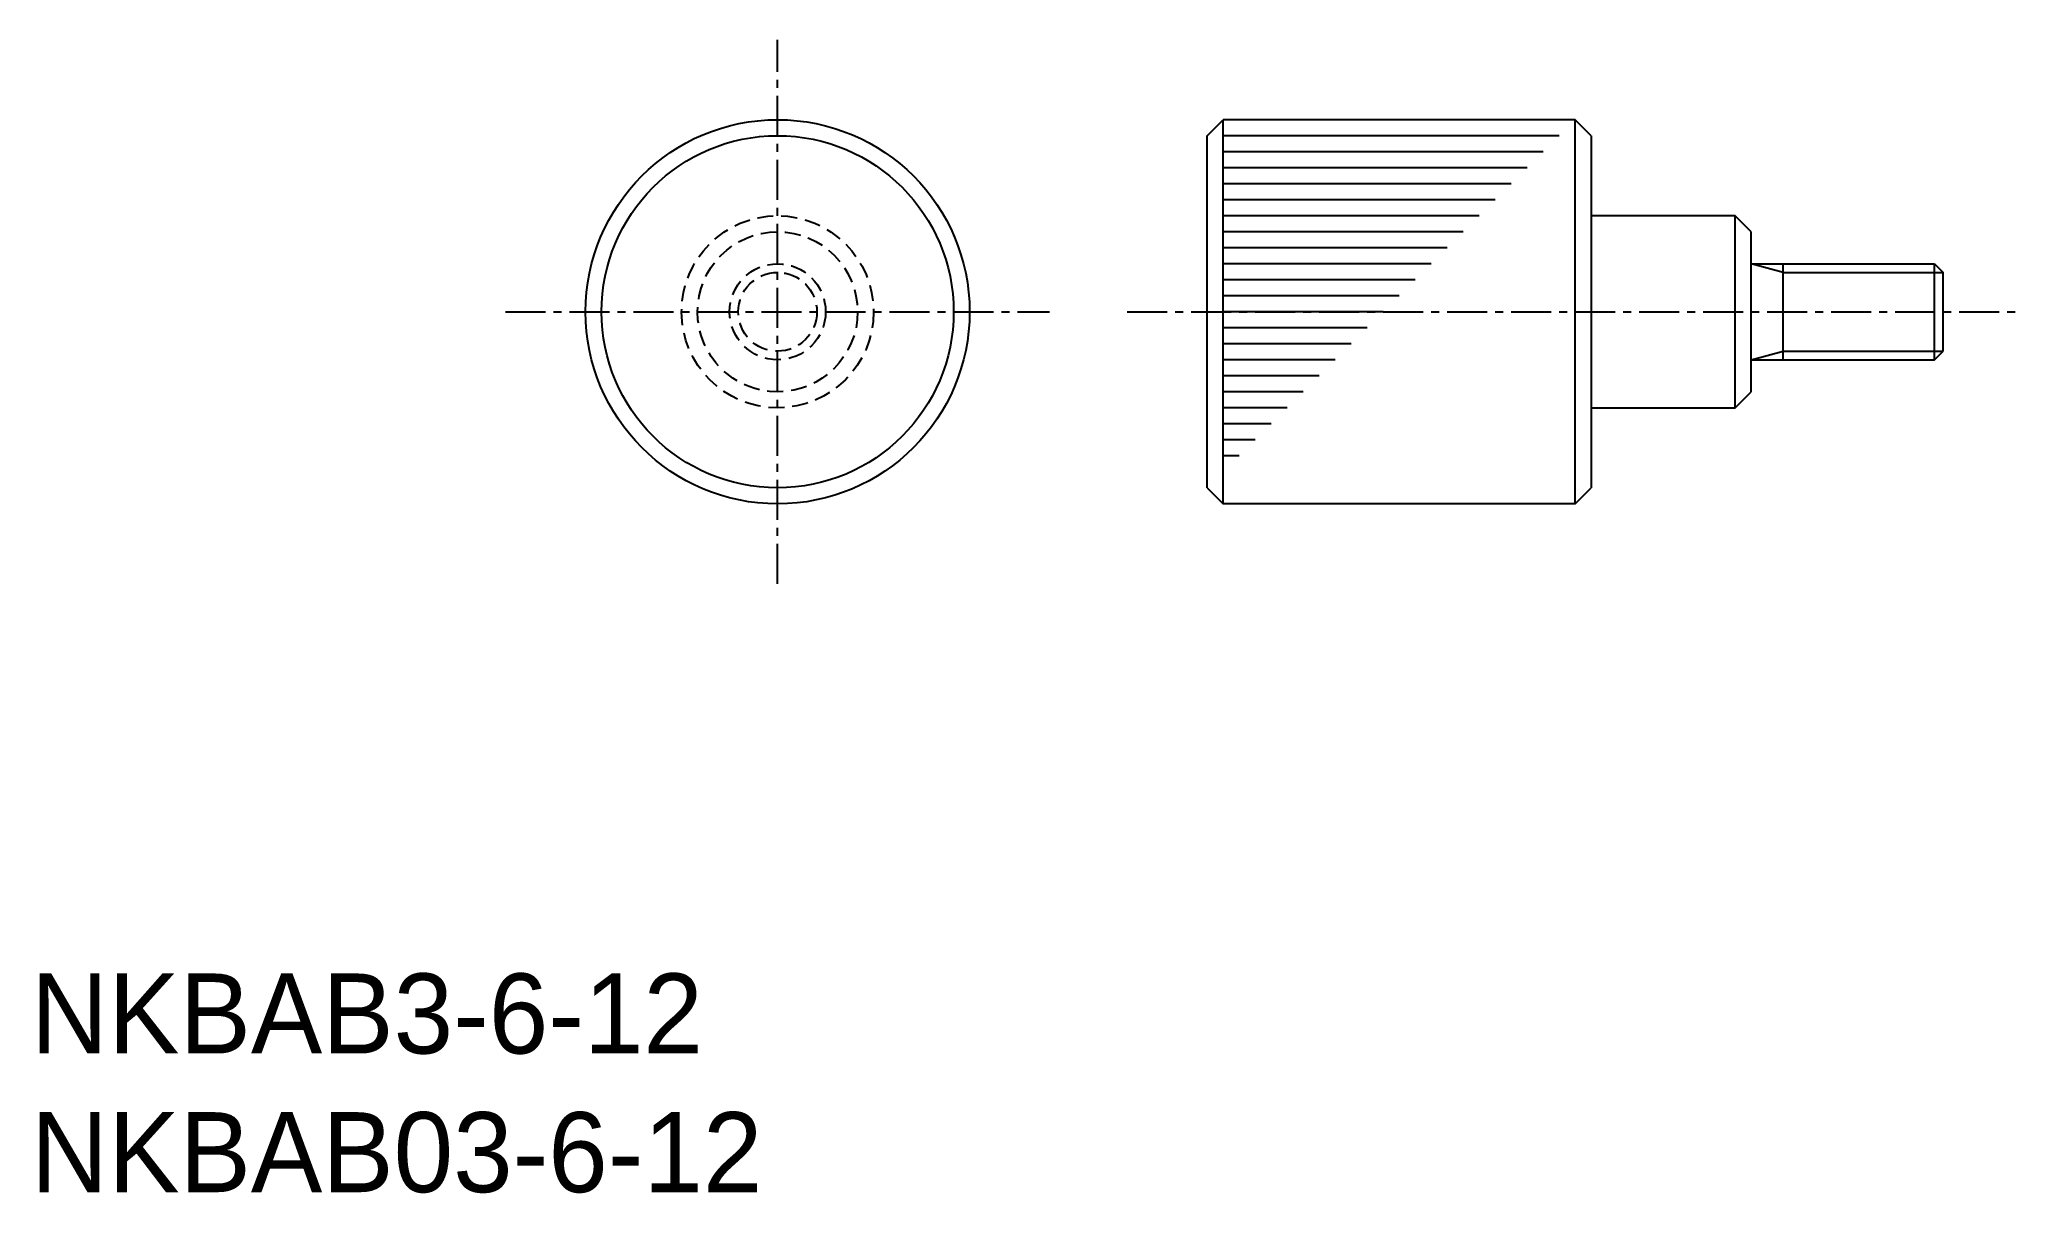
# Model space of a CAD drawing. Extents: x 0.3 to 62.2, y 0 to 36.
import ezdxf

# ---------------------------------------------------------------- set-up
doc = ezdxf.new("R2010")
doc.units = 0
doc.linetypes.add('CENTER', pattern=[2, 1.25, -0.25, 0.25, -0.25])
doc.linetypes.add('DASHED', pattern=[0.75, 0.5, -0.25])
doc.layers.get('0').update_dxf_attribs({"linetype": 'CONTINUOUS'})
doc.layers.add('CENTER', color=1, linetype='CENTER')

msp = doc.modelspace()

# ---------------------------------------------------------------- linework, layer by layer
at = {"color": 7, "linetype": 'CONTINUOUS'}
for p, q in [((36.75, 33), (37.25, 33.5)), ((48.25, 33.5), (37.25, 33.5)), ((37.25, 21.5), (37.25, 33.5)), ((48.25, 21.5), (48.25, 33.5)), ((48.75, 33), (48.25, 33.5)), ((36.75, 22), (36.75, 33)), ((47.75, 33), (37.25, 33)), ((48.75, 33), (48.75, 22)), ((47.25, 32.5), (37.25, 32.5)), ((46.75, 32), (37.25, 32)), ((46.25, 31.5), (37.25, 31.5)), ((45.75, 31), (37.25, 31)), ((45.25, 30.5), (37.25, 30.5)), ((53.25, 30.5), (48.75, 30.5)), ((53.25, 24.5), (53.25, 30.5)), ((53.75, 30), (53.25, 30.5)), ((44.75, 30), (37.25, 30)), ((53.75, 25), (53.75, 30)), ((44.25, 29.5), (37.25, 29.5)), ((43.75, 29), (37.25, 29)), ((53.75, 29), (59.479, 29)), ((54.75, 26), (54.75, 29)), ((59.479, 26), (59.479, 29)), ((59.479, 29), (59.75, 28.729)), ((59.75, 26.271), (59.75, 28.729)), ((43.25, 28.5), (37.25, 28.5)), ((42.75, 28), (37.25, 28)), ((42.25, 27.5), (37.25, 27.5)), ((59.75, 27.5), (59.75, 27.5)), ((41.75, 27), (37.25, 27)), ((59.75, 26.875), (59.75, 26.875)), ((41.25, 26.5), (37.25, 26.5)), ((59.479, 26), (59.75, 26.271)), ((40.75, 26), (37.25, 26)), ((40.25, 25.5), (37.25, 25.5)), ((53.75, 26), (59.479, 26)), ((39.75, 25), (37.25, 25)), ((53.25, 24.5), (53.75, 25)), ((39.25, 24.5), (37.25, 24.5)), ((48.75, 24.5), (53.25, 24.5)), ((38.75, 24), (37.25, 24)), ((38.25, 23.5), (37.25, 23.5)), ((37.75, 23), (37.25, 23)), ((36.75, 22), (37.25, 21.5)), ((48.25, 21.5), (48.75, 22)), ((48.25, 21.5), (37.25, 21.5))]:
    msp.add_line(p, q, dxfattribs=at)
at = {"color": 3, "linetype": 'CONTINUOUS'}
for p, q in [((54.75, 28.729), (53.75, 29)), ((54.75, 28.729), (59.75, 28.729)), ((53.75, 26), (54.75, 26.271)), ((54.75, 26.271), (59.75, 26.271))]:
    msp.add_line(p, q, dxfattribs=at)
at = {"color": 7, "linetype": 'CONTINUOUS'}
for radius in [6, 5.5]:
    msp.add_circle((23.329, 27.5), radius, dxfattribs=at)
at = {"color": 3, "linetype": 'DASHED'}
for radius in [3, 2.5, 1.5, 1.229]:
    msp.add_circle((23.329, 27.5), radius, dxfattribs=at)
at = {"layer": 'CENTER', "color": 1, "linetype": 'CENTER'}
for p, q in [((23.329, 19), (23.329, 36)), ((14.829, 27.5), (31.829, 27.5)), ((34.25, 27.5), (62.25, 27.5))]:
    msp.add_line(p, q, dxfattribs=at)

# ---------------------------------------------------------------- texts
at = {"color": 7, "linetype": 'CONTINUOUS'}
for s, p in [('NKBAB3-6-12', (0, 4.332)), ('NKBAB03-6-12', (0, 0))]:
    msp.add_text(s, height=2.5, dxfattribs=at).set_placement(p)

doc.saveas('drawing.dxf')
